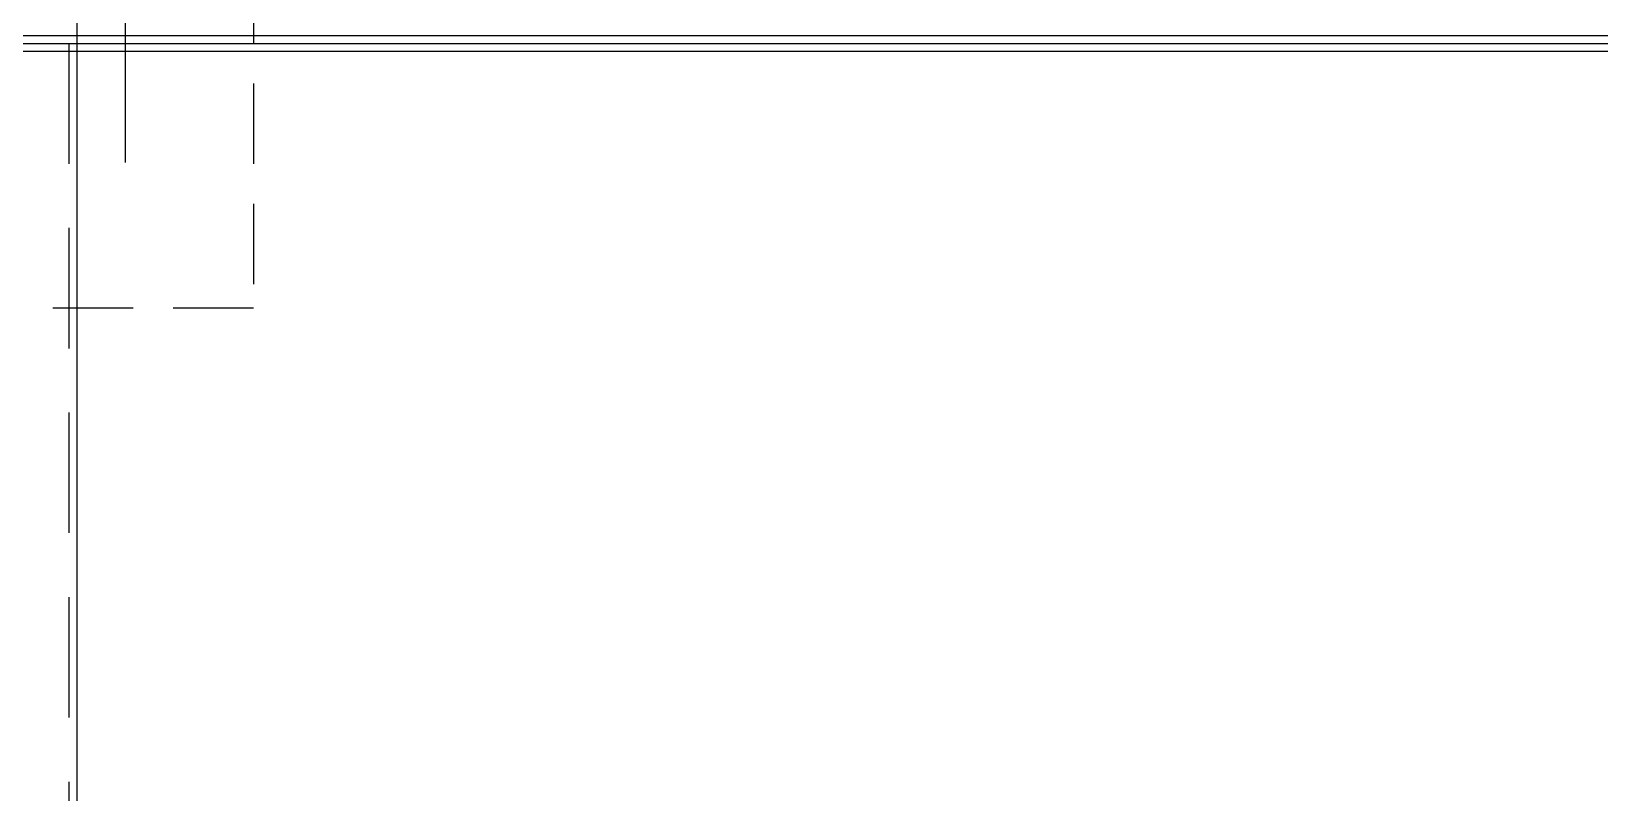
# Model space of a CAD drawing. Header units: millimetres. Extents: x 0 to 1390178, y 0 to 110113.
# Drawn here: x 692585 to 694540, y 20787 to 21736 of the extents above; entities that cross this region are included whole.
import ezdxf
from ezdxf.xclip import XClip

# ---------------------------------------------------------------- set-up
doc = ezdxf.new("R2010")
doc.units = ezdxf.units.MM
doc.header["$LTSCALE"] = 100
doc.header["$XCLIPFRAME"] = 0
doc.linetypes.add('X - 단위세대 확장형$0$HID', pattern=[1.5, 1, -0.5])
doc.linetypes.add('X - 단위세대 확장형$0$xr-49D(확)$0$HID', pattern=[2.3, 1.5, -0.8])
for name, color, linetype in [('SYM', 7, 'Continuous'), ('X - 단위세대 확장형$0$A-GIP', 6, 'Continuous'), ('X - 단위세대 확장형$0$xr-49D(확)$0$AA-XXXX-HIDL2', 7, 'X - 단위세대 확장형$0$xr-49D(확)$0$HID'), ('X - 단위세대 확장형$0$결로방지단열재', 7, 'X - 단위세대 확장형$0$HID')]:
    doc.layers.add(name, color=color, linetype=linetype)
doc.layers.add('X - 단위세대 확장형$0$A-MC', color=171, linetype='Continuous', plot=False)

# ---------------------------------------------------------------- blocks, each defined once
blk = doc.blocks.new('X - 단위세대 확장형$0$20220222-결로')
at = {"layer": 'X - 단위세대 확장형$0$결로방지단열재'}
for points in [[(-31560, 3140), (-31560, 469.9), (-30370, 469.9), (-30370, -2060)], [(-30370, -2060), (-31560, -2060), (-31560, -4250)]]:
    blk.add_lwpolyline(points, dxfattribs=at)
blk = doc.blocks.new('X - 단위세대 확장형$0$A$Ce5ea5ee9')
at = {"layer": 'X - 단위세대 확장형$0$A-GIP'}
for p, q in [((-380.3, -4424.3), (2287.7, -4424.3)), ((-380.3, -4434.3), (2287.7, -4434.3))]:
    blk.add_line(p, q, dxfattribs=at)
at = {"layer": 'X - 단위세대 확장형$0$A-MC'}
for p, q in [((-112.3, -2584.3), (-112.3, -11571.7)), ((-52.3, -3124.3), (-52.3, -4582.8)), ((2741.8, -4444.3), (-1954.9, -4444.3))]:
    blk.add_line(p, q, dxfattribs=at)
at = {"layer": 'X - 단위세대 확장형$0$xr-49D(확)$0$AA-XXXX-HIDL2'}
blk.add_line((-122.3, -4434.3), (-122.3, -6954.3), dxfattribs=at)
blk = doc.blocks.new('X - 단위세대 확장형', base_point=(-475.4, -286.7))
blk.add_blockref('X - 단위세대 확장형$0$20220222-결로', (70482, 39343.1))
blk.add_blockref('X - 단위세대 확장형$0$A$Ce5ea5ee9', (40004.3, 42047.4))

msp = doc.modelspace()

# ---------------------------------------------------------------- block references
at = {"layer": 'SYM'}
ref = msp.add_blockref('X - 단위세대 확장형', (652274.7, -16179.1), dxfattribs=at)
XClip(ref).set_block_clipping_path([(27286.2339647645, 22495.2025850526), (88213.6007378809, 68689.6277392105)])

doc.saveas('drawing.dxf')
